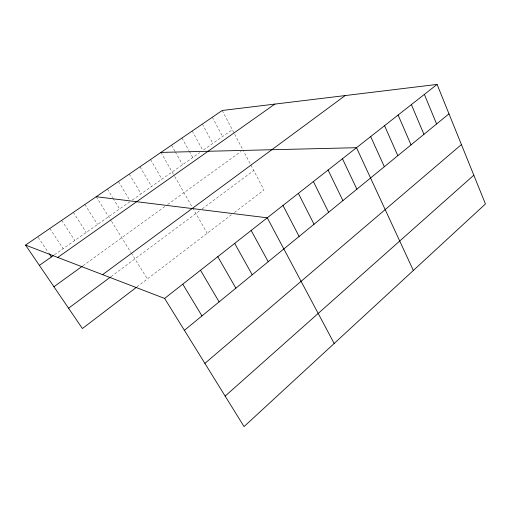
<?xml version="1.0" encoding="UTF-8"?>
<svg xmlns="http://www.w3.org/2000/svg" width="511" height="511" viewBox="0 0 511 511"><rect width="100%" height="100%" fill="white"/><g stroke="black" fill="none" stroke-linecap="round" stroke-linejoin="round"><path stroke-width="0.38" stroke-dasharray="2.56 1.92" d="M136.961 286.895L231.406 214.805M234.383 212.531L263.983 189.939L242.993 150.036M111.002 276.662L199.648 210.749M202.145 208.89L253.763 170.508M82.897 265.816L165.091 206.374M167.634 204.534L241.096 151.409M54.453 254.778L129.781 201.807M132.298 200.037L199.712 152.636M203.487 149.979L232.307 129.711M38.21 237.379L48.283 252.396M49.816 228.487L63.153 248.665M61.678 220.369L74.778 240.489M73.36 212.365L86.231 232.435M84.871 204.483L97.518 224.495M96.215 196.722L111.117 220.643M111.532 221.301L130.835 252.3M131.244 252.958L147.417 278.917M107.399 189.064L112.688 197.687M113.097 198.351L119.612 208.961M118.418 181.52L129.622 200.037M129.277 174.085L141.074 193.867M139.982 166.758L151.582 186.477M150.541 159.534L161.942 179.195M160.946 152.406L174.392 175.912M174.762 176.563L192.353 207.319M192.749 208.009L207.204 233.278M171.517 145.169L174.941 151.23M175.318 151.908L182.536 164.708M181.942 138.034L188.904 150.553M189.294 151.25L192.768 157.516M192.213 131.001L202.861 150.419M202.343 124.064L212.812 143.419M212.333 117.223L222.624 136.52M222.189 110.485L242.642 149.359"/><path stroke-width="0.77" d="M225.153 396.089L473.812 175.203M204.879 363.378L461.42 144.575M184.375 330.304L448.984 113.832M164.619 298.424L437.084 84.417L485.45 203.959L244.054 426.583L164.619 298.424L25.55 245.095L222.189 110.485L437.084 84.417M136.335 287.374L82.405 328.535L25.55 245.095M68.563 308.222L110.389 277.115M102.609 274.65L345.2 95.557M53.936 286.754L82.265 266.269M57.762 257.448L274.873 104.091M39.373 265.381L53.214 255.653M160.946 152.406L356.518 147.698L413.348 270.453M96.215 196.722L267.253 217.807L334.175 343.469M49.165 253.699L51.349 256.963M182.778 284.161L201.954 315.919M200.497 270.242L219.11 301.886M217.788 256.663L235.865 288.178M234.67 243.402L252.23 274.79M251.15 230.455L268.211 261.715M282.985 205.454L299.101 236.446M298.36 193.375L314.029 224.24M313.39 181.571L328.624 212.295M328.081 170.029L342.907 200.612M342.453 158.742L356.876 189.185M370.686 136.565L384.329 166.72M384.547 125.68L397.82 155.689M398.107 115.026L411.016 144.888M411.374 104.602L423.938 134.316M424.366 94.401L436.592 123.969"/></g></svg>
